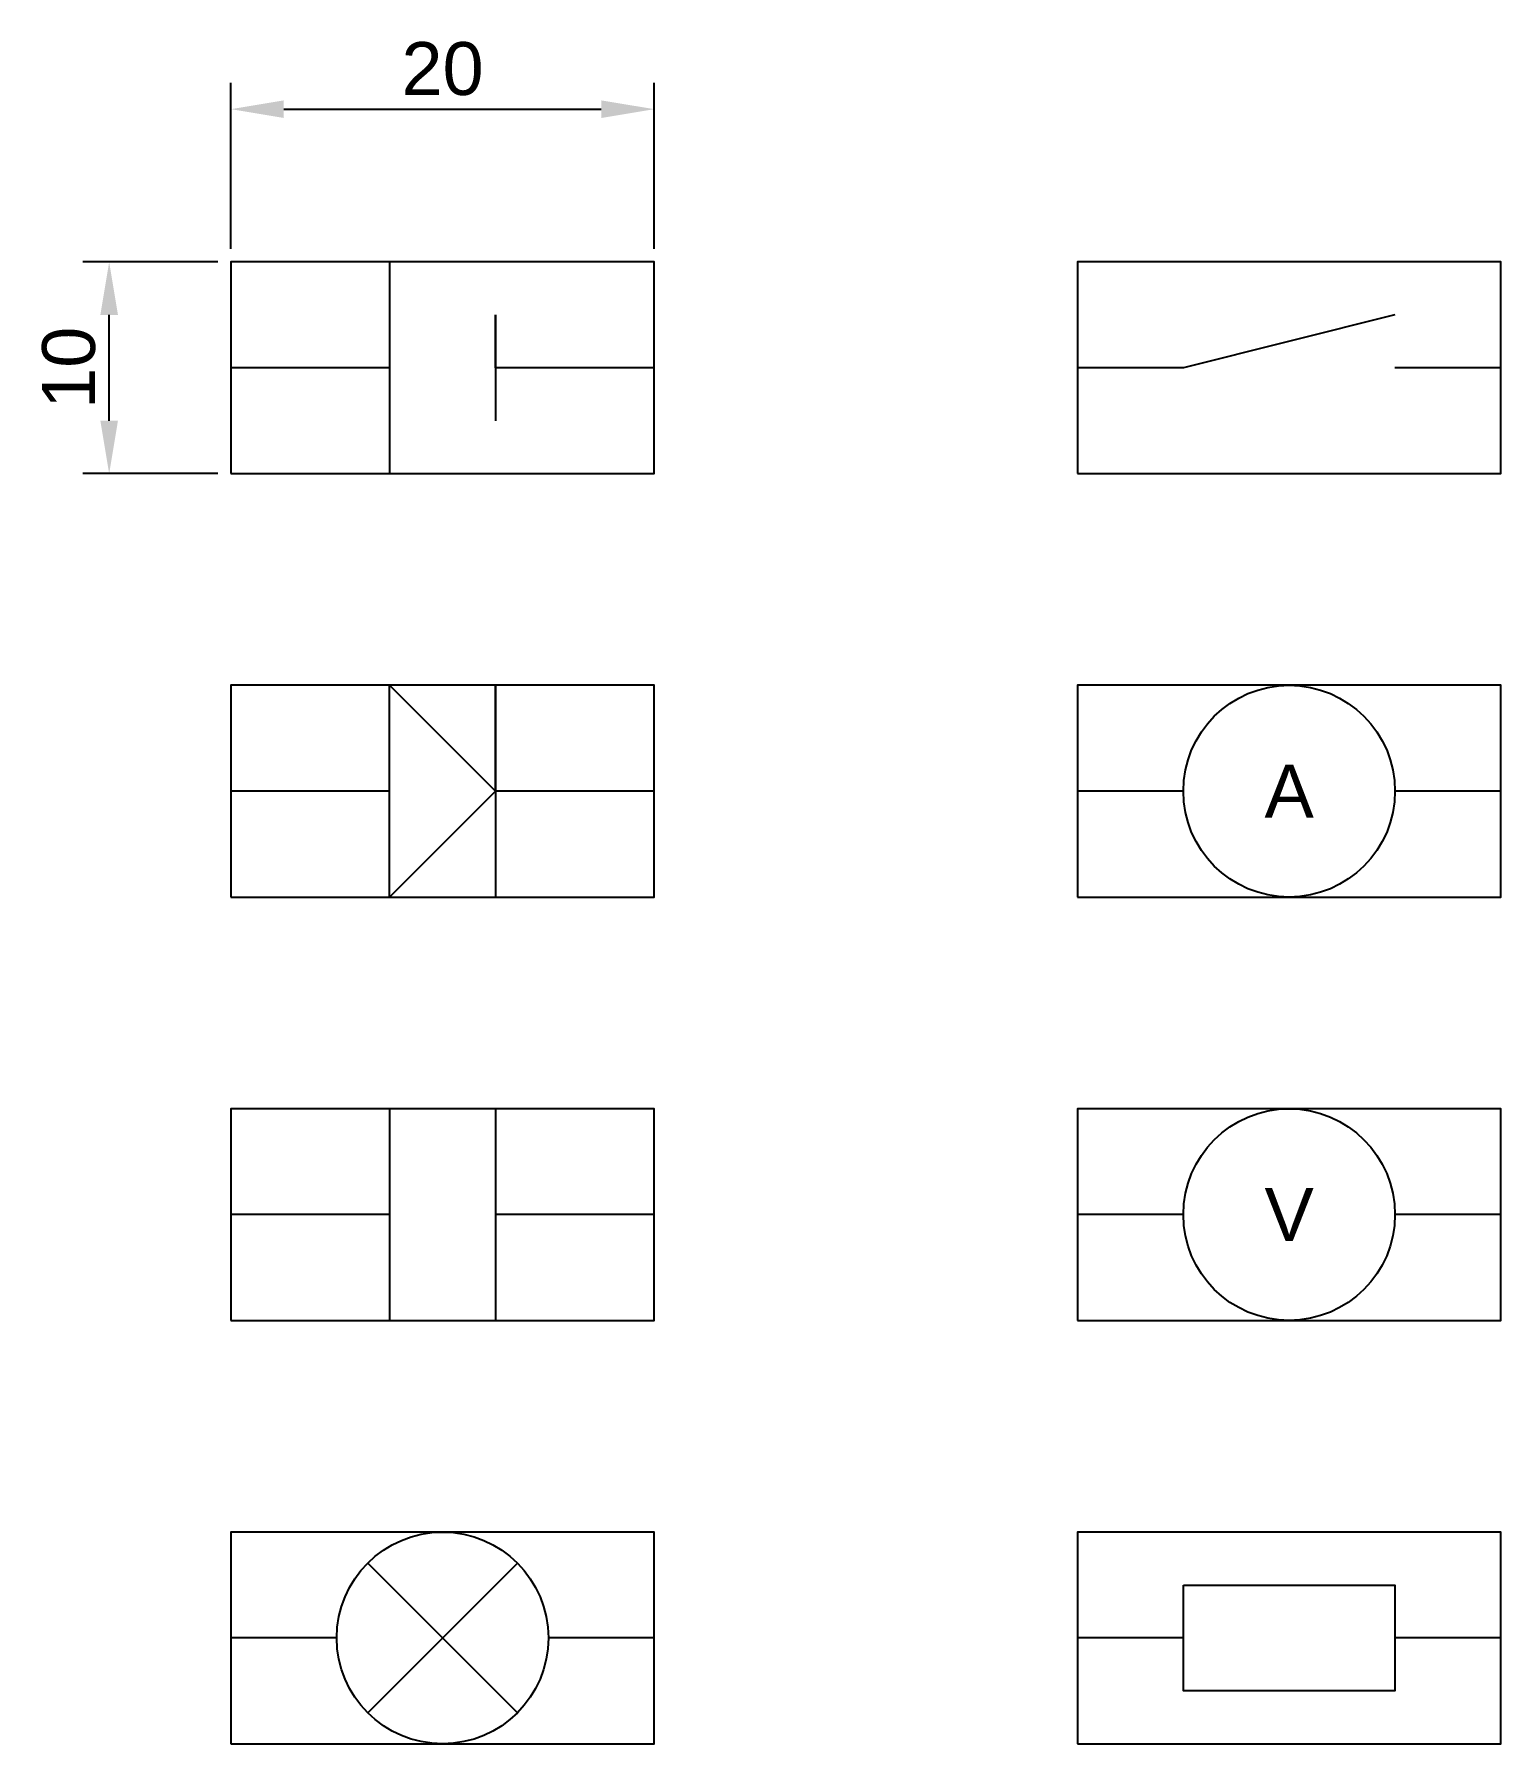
# Model space of a CAD drawing. Header units: millimetres. Extents: x -9.3 to 60, y 0 to 80.8.
import ezdxf
from ezdxf.enums import TextEntityAlignment as Align

# ---------------------------------------------------------------- set-up
doc = ezdxf.new("R2010")
doc.units = ezdxf.units.MM
doc.styles.get("Standard").update_dxf_attribs({"font": 'arial.ttf'})
doc.dimstyles.new('ISO-25', dxfattribs={"dimtxt": 2.5, "dimasz": 2.5, "dimexe": 1.25, "dimexo": 0.625, "dimtad": 1, "dimtxsty": 'Standard', "dimcen": 2.5, "dimadec": 0, "dimazin": 0, "dimtfac": 1, "dimtmove": 0, "dimatfit": 3, "dimfxl": 1, "dimarcsym": 0})

# ---------------------------------------------------------------- blocks, each defined once
blk = doc.blocks.new('*D2')
at = {"color": 0, "lineweight": -2, "transparency": 16777216}
for p, q in [((0, 70.625), (0, 78.466)), ((20, 70.625), (20, 78.466)), ((2.5, 77.216), (17.5, 77.216))]:
    blk.add_line(p, q, dxfattribs=at)
at = {"color": 0, "transparency": 16777216}
for points in [[(2.5, 77.632), (2.5, 76.799), (0, 77.216)], [(17.5, 77.632), (17.5, 76.799), (20, 77.216)]]:
    blk.add_solid(points, dxfattribs=at)
at = {"layer": 'Defpoints', "color": 0, "transparency": 16777216}
for p in [(20, 77.216), (0, 70), (20, 70)]:
    blk.add_point(p, dxfattribs=at)
at = {"color": 0, "transparency": 16777216, "insert": (10, 79.117), "char_height": 2.5, "attachment_point": 5}
blk.add_mtext('20', dxfattribs=at)
blk = doc.blocks.new('*D3')
at = {"color": 0, "lineweight": -2, "transparency": 16777216}
for p, q in [((-0.625, 70), (-7.002, 70)), ((-5.752, 62.5), (-5.752, 67.5)), ((-0.625, 60), (-7.002, 60))]:
    blk.add_line(p, q, dxfattribs=at)
at = {"color": 0, "transparency": 16777216}
for points in [[(-6.169, 67.5), (-5.336, 67.5), (-5.752, 70)], [(-6.169, 62.5), (-5.336, 62.5), (-5.752, 60)]]:
    blk.add_solid(points, dxfattribs=at)
at = {"layer": 'Defpoints', "color": 0, "transparency": 16777216}
for p in [(-5.752, 70), (0, 70), (0, 60)]:
    blk.add_point(p, dxfattribs=at)
at = {"color": 0, "transparency": 16777216, "insert": (-7.654, 65), "char_height": 2.5, "attachment_point": 5, "rotation": 90}
blk.add_mtext('10', dxfattribs=at)

msp = doc.modelspace()

# ---------------------------------------------------------------- linework, layer by layer
for p, q in [((7.5, 70), (7.5, 60)), ((12.5, 65), (12.5, 67.5)), ((12.5, 67.5), (12.5, 62.5)), ((55, 67.5), (45, 65)), ((7.5, 65), (0, 65)), ((20, 65), (12.5, 65)), ((45, 65), (40, 65)), ((60, 65), (55, 65)), ((7.5, 40), (7.5, 50)), ((7.5, 50), (12.5, 45)), ((12.5, 45), (12.5, 50)), ((12.5, 50), (12.5, 40)), ((7.5, 45), (0, 45)), ((12.5, 45), (7.5, 40)), ((20, 45), (12.5, 45)), ((45, 45), (40, 45)), ((60, 45), (55, 45)), ((7.5, 30), (7.5, 20)), ((12.5, 30), (12.5, 20)), ((7.5, 25), (0, 25)), ((20, 25), (12.5, 25)), ((45, 25), (40, 25)), ((60, 25), (55, 25)), ((6.464, 1.464), (13.536, 8.536)), ((6.464, 8.536), (13.536, 1.464)), ((5, 5), (0, 5)), ((20, 5), (15, 5)), ((45, 5), (40, 5)), ((60, 5), (55, 5))]:
    msp.add_line(p, q)
at = {"color": 244, "true_color": 0x991b1e}
for points in [[(0, 60), (20, 60), (20, 70), (0, 70)], [(40, 60), (60, 60), (60, 70), (40, 70)], [(0, 40), (20, 40), (20, 50), (0, 50)], [(40, 40), (60, 40), (60, 50), (40, 50)], [(0, 20), (20, 20), (20, 30), (0, 30)], [(40, 20), (60, 20), (60, 30), (40, 30)], [(0, 0), (20, 0), (20, 10), (0, 10)], [(40, 0), (60, 0), (60, 10), (40, 10)]]:
    msp.add_lwpolyline(points, close=True, dxfattribs=at)
msp.add_lwpolyline([(45, 7.5), (55, 7.5), (55, 2.5), (45, 2.5)], close=True)
for centre in [(50, 45), (50, 25), (10, 5)]:
    msp.add_circle(centre, 5)

# ---------------------------------------------------------------- texts
for s, p in [('A', (50, 45)), ('V', (50, 25))]:
    msp.add_text(s, height=2.5).set_placement(p, align=Align.MIDDLE_CENTER)

# ---------------------------------------------------------------- dimensions: what is measured, and where the dimension line sits
dim = msp.add_linear_dim(base=(20, 77.216), p1=(0, 70), p2=(20, 70), dimstyle='ISO-25')
dim.commit()
dim.dimension.update_dxf_attribs({"geometry": '*D2', "text_midpoint": (10, 79.117)})
dim = msp.add_linear_dim(base=(-5.752, 70), p1=(0, 60), p2=(0, 70), angle=90, dimstyle='ISO-25')
dim.commit()
dim.dimension.update_dxf_attribs({"geometry": '*D3', "text_midpoint": (-7.654, 65)})

doc.saveas('drawing.dxf')
